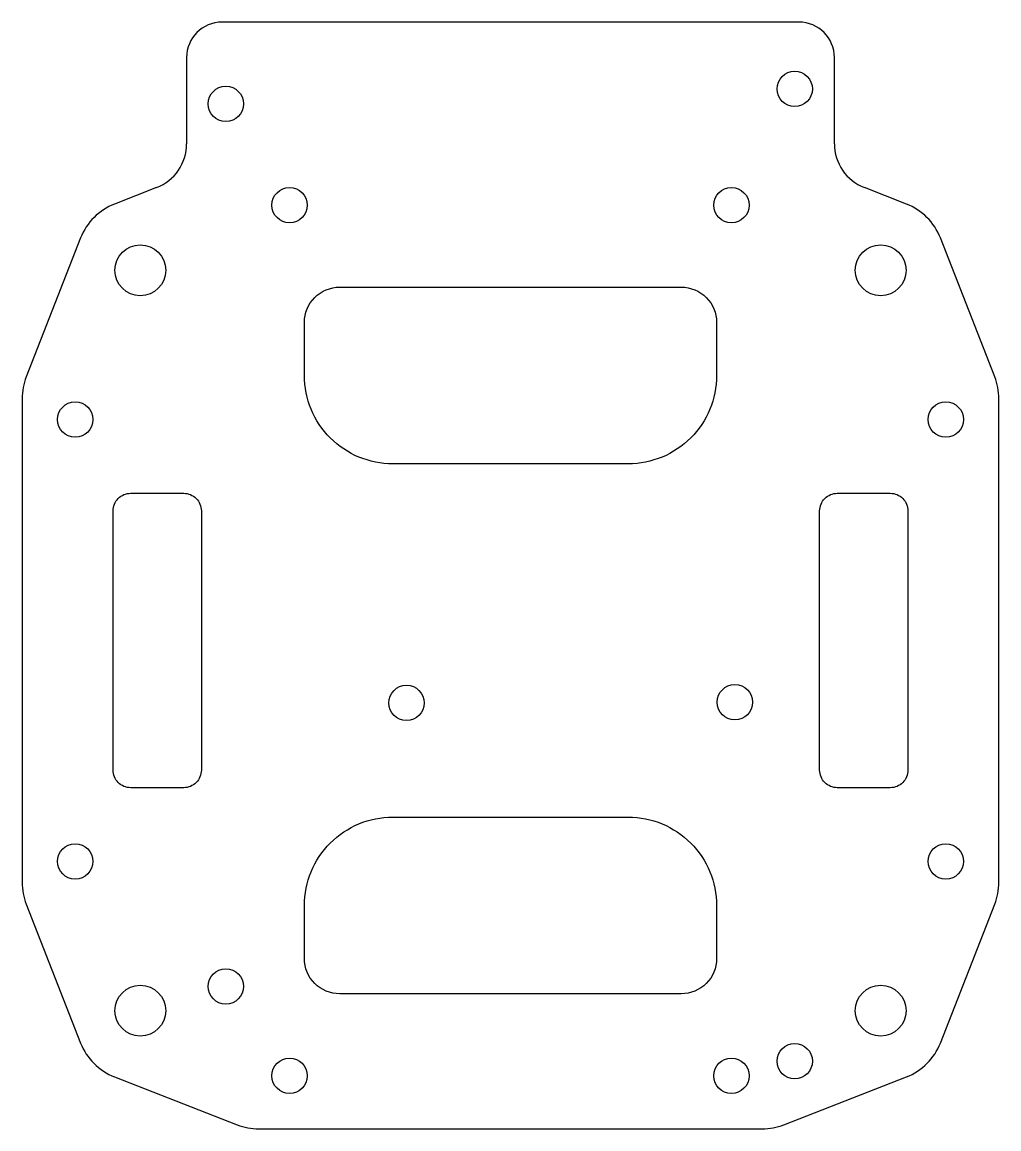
# Model space of a CAD drawing. Header units: millimetres. Extents: x -41.5 to 41.5, y -41.5 to 52.5.
import ezdxf

# ---------------------------------------------------------------- set-up
doc = ezdxf.new("R2010")
doc.units = ezdxf.units.MM
doc.layers.get('0').update_dxf_attribs({"linetype": 'CONTINUOUS'})

msp = doc.modelspace()

# ---------------------------------------------------------------- linework, layer by layer
for p, q in [((24.5, 52.5), (-24.5, 52.5)), ((-27.5, 49.5), (-27.5, 42.177)), ((27.5, 42.177), (27.5, 49.5)), ((-30.045, 38.451), (-33.617, 37.056)), ((33.617, 37.056), (30.045, 38.451)), ((-36.499, 34.177), (-41.116, 22.388)), ((41.116, 22.388), (36.499, 34.177)), ((-41.466, 20.536), (-41.466, -20.536)), ((41.465, -20.536), (41.465, 20.536)), ((-41.116, -22.388), (-36.499, -34.177)), ((36.499, -34.177), (41.116, -22.388)), ((-33.617, -37.056), (-23.214, -41.118)), ((23.214, -41.118), (33.617, -37.056)), ((-21.366, -41.466), (21.366, -41.466))]:
    msp.add_line(p, q)
for points in [[(-17.5, 22.5), (-17.5, 27, -0.414214), (-14.5, 30), (14.5, 30, -0.414214), (17.5, 27), (17.5, 22.5, -0.414214), (10, 15), (-10, 15, -0.414214)], [(-33.75, -11), (-33.75, 11, -0.414214), (-32.25, 12.5), (-27.75, 12.5, -0.414214), (-26.25, 11), (-26.25, -11, -0.414214), (-27.75, -12.5), (-32.25, -12.5, -0.414214)], [(26.25, -11), (26.25, 11, -0.414214), (27.75, 12.5), (32.25, 12.5, -0.414214), (33.75, 11), (33.75, -11, -0.414214), (32.25, -12.5), (27.75, -12.5, -0.414214)], [(14.5, -30), (-14.5, -30, -0.414214), (-17.5, -27), (-17.5, -22.5, -0.414214), (-10, -15), (10, -15, -0.414214), (17.5, -22.5), (17.5, -27, -0.414214)]]:
    msp.add_lwpolyline(points, format="xyb", close=True)
for centre, radius in [((24.13, 46.83), 1.5), ((-24.17, 45.56), 1.5), ((-18.76, 36.96), 1.5), ((18.76, 36.96), 1.5), ((-31.431, 31.431), 2.159), ((31.431, 31.431), 2.159), ((-36.96, 18.76), 1.5), ((36.96, 18.76), 1.5), ((19.05, -5.24), 1.5), ((-8.83, -5.3), 1.5), ((-36.96, -18.76), 1.5), ((36.96, -18.76), 1.5), ((-24.17, -29.37), 1.5), ((-31.431, -31.431), 2.159), ((31.431, -31.431), 2.159), ((24.13, -35.72), 1.5), ((-18.76, -36.96), 1.5), ((18.76, -36.96), 1.5)]:
    msp.add_circle(centre, radius)
for centre, radius, start, end in [((-24.5, 49.5), 3, 90, 180), ((24.5, 49.5), 3, 0, 90), ((-31.5, 42.177), 4, -68.6741, 0), ((31.5, 42.177), 4, 180, 248.6741), ((-31.769, 32.324), 5.08, 111.3259, 158.61426), ((31.769, 32.324), 5.08, 21.38574, 68.6741), ((-36.386, 20.536), 5.08, 158.61426, 180), ((36.386, 20.536), 5.08, 0, 21.38574), ((-36.386, -20.536), 5.08, 180, 201.38574), ((36.386, -20.536), 5.08, -21.38574, 0), ((-31.769, -32.324), 5.08, 201.38574, 248.6741), ((31.769, -32.324), 5.08, 291.3259, 338.61426), ((-21.366, -36.386), 5.08, 248.6741, 270), ((21.366, -36.386), 5.08, 270, 291.3259)]:
    msp.add_arc(centre, radius, start, end)

doc.saveas('drawing.dxf')
